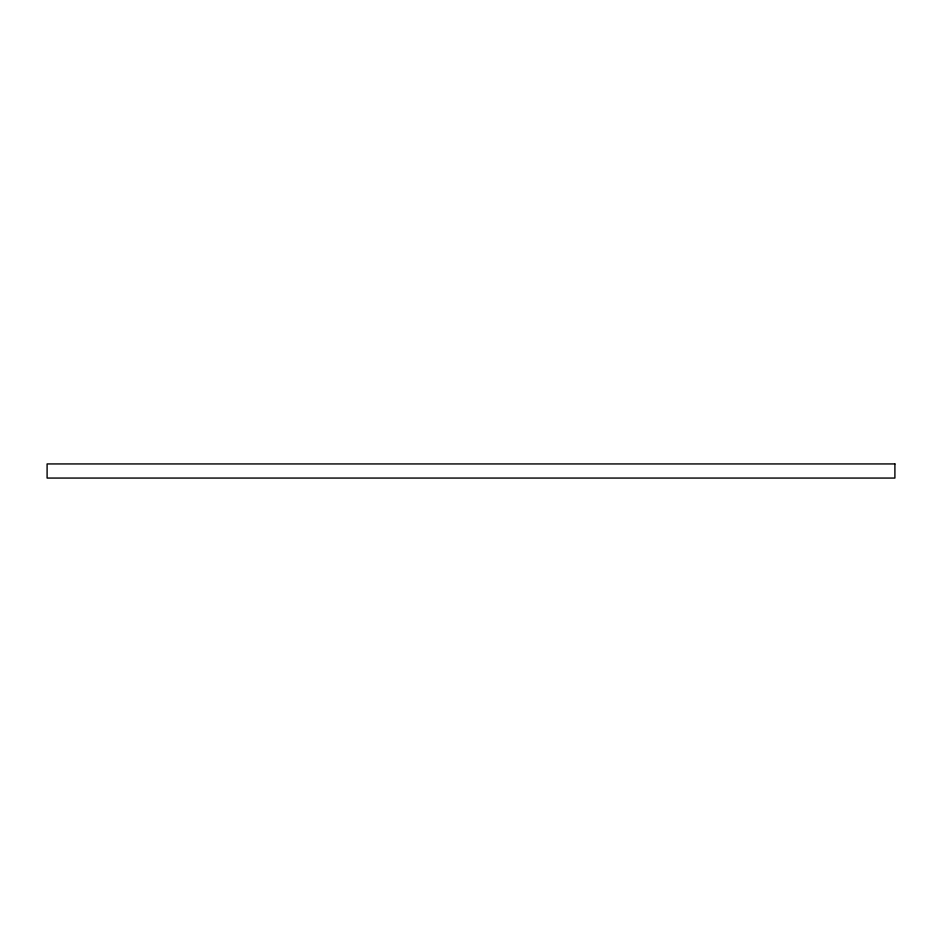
<?xml version="1.0" encoding="UTF-8"?>
<svg xmlns="http://www.w3.org/2000/svg" width="942" height="942" viewBox="0 0 942 942"><rect width="100%" height="100%" fill="white"/><g stroke="black" fill="none" stroke-linecap="round" stroke-linejoin="round"><path stroke-width="1.41" d="M894.9 463.935L47.1 463.935L47.1 478.065L894.9 478.065L894.9 463.935"/></g></svg>
